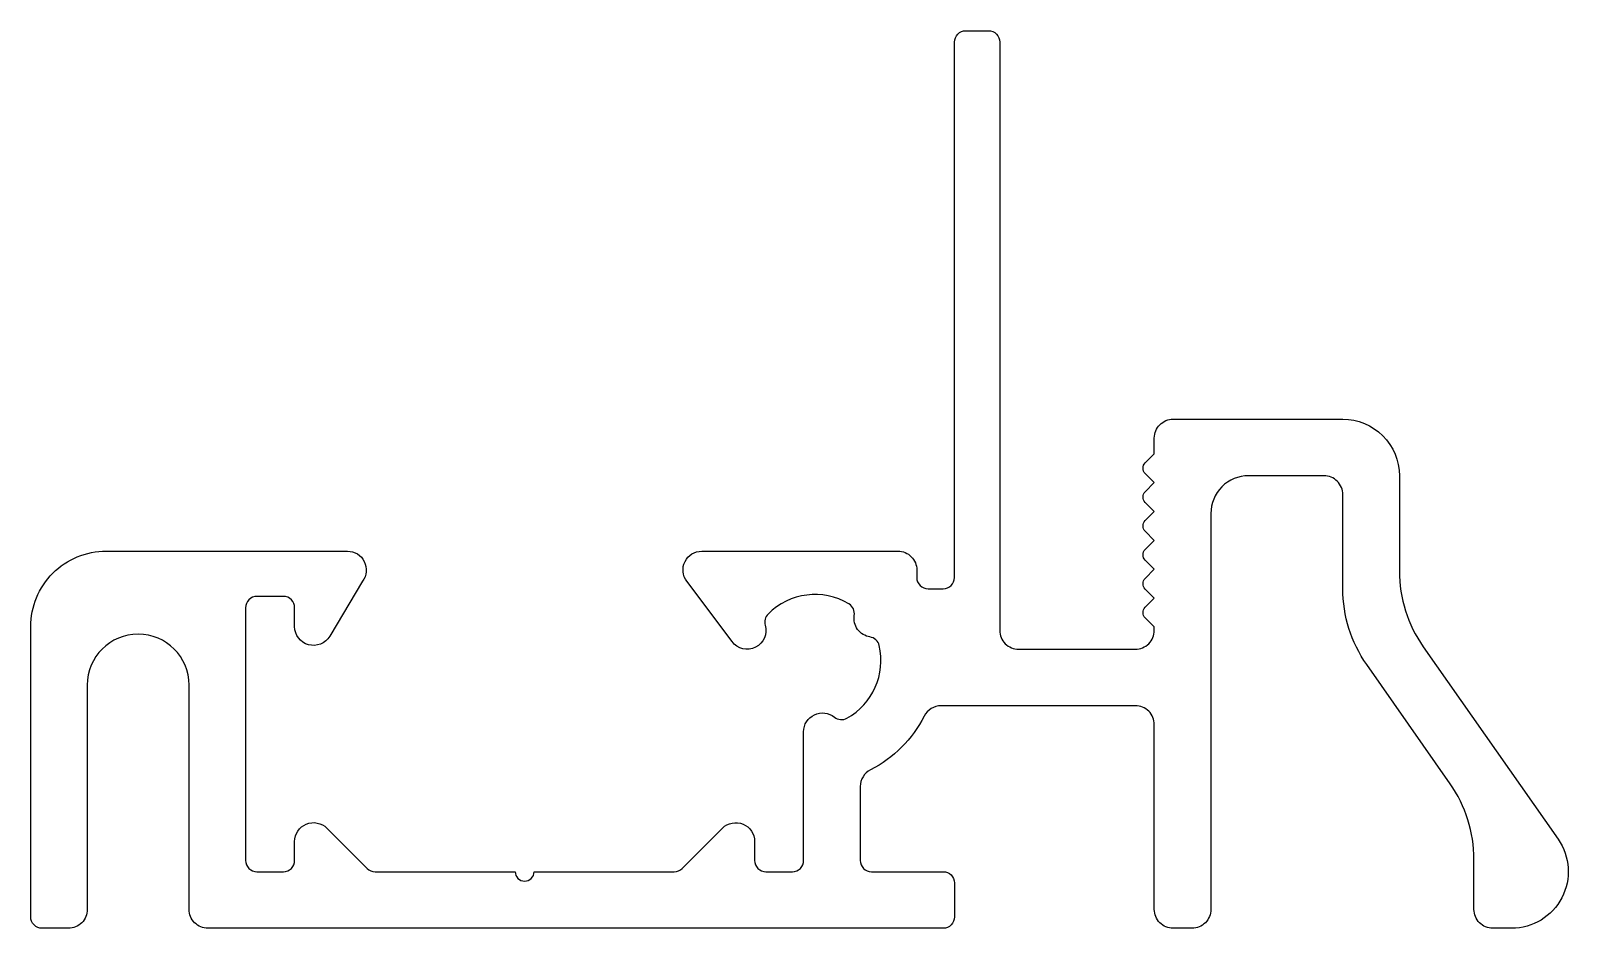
# Model space of a CAD drawing. Extents: x 671.1 to 711.9, y 252.6 to 276.4.
import ezdxf

# ---------------------------------------------------------------- set-up
doc = ezdxf.new("R2010")
doc.units = 0
doc.header["$LTSCALE"] = 15
doc.layers.get('0').update_dxf_attribs({"linetype": 'CONTINUOUS'})

msp = doc.modelspace()

# ---------------------------------------------------------------- linework, layer by layer
msp.add_lwpolyline([(679.041, 260.316, -0.761284), (678.112, 260.573), (678.112, 261.073, 0.414214), (677.812, 261.373), (677.112, 261.373, 0.414214), (676.812, 261.073), (676.812, 254.373, 0.414214), (677.112, 254.073), (677.812, 254.073, 0.414214), (678.112, 254.373), (678.112, 254.873, -0.668179), (678.966, 255.227), (680.031, 254.161, 0.198912), (680.244, 254.073), (683.962, 254.073, 1), (684.462, 254.073), (688.181, 254.073, 0.198912), (688.393, 254.161), (689.459, 255.227, -0.668179), (690.312, 254.873), (690.312, 254.373, 0.414214), (690.612, 254.073), (691.312, 254.073, 0.414214), (691.612, 254.373), (691.612, 257.784, -0.631037), (692.427, 258.172, 0.305932), (692.761, 258.143, 0.334729), (693.617, 260.068, 0.305932), (693.371, 260.297, -0.414787), (692.955, 260.869, 0.305932), (692.813, 261.174, 0.345699), (690.668, 260.904, 0.270981), (690.593, 260.61, -0.832359), (689.712, 260.173), (688.512, 261.773, -0.618015), (688.912, 262.573), (694.112, 262.573, -0.414214), (694.612, 262.073), (694.612, 261.873, 0.414214), (694.912, 261.573), (695.312, 261.573, 0.414214), (695.612, 261.873), (695.612, 276.073, -0.414214), (695.912, 276.373), (696.512, 276.373, -0.414214), (696.812, 276.073), (696.812, 260.473, 0.414214), (697.312, 259.973), (700.412, 259.973, 0.414214), (700.912, 260.473), (700.912, 260.562), (700.671, 260.803, -0.414214), (700.671, 261.086), (700.912, 261.327), (700.671, 261.569, -0.414214), (700.671, 261.852), (700.912, 262.093), (700.671, 262.335, -0.414214), (700.671, 262.617), (700.912, 262.859), (700.671, 263.1, -0.414214), (700.671, 263.383), (700.912, 263.625), (700.671, 263.866, -0.414214), (700.671, 264.149), (700.912, 264.39), (700.671, 264.632, -0.414214), (700.671, 264.914), (700.912, 265.156), (700.912, 265.573, -0.414214), (701.412, 266.073), (705.912, 266.073, -0.414214), (707.412, 264.573), (707.412, 262.046, 0.153915), (708.045, 260.038), (711.62, 254.933, -0.606815), (710.391, 252.573), (709.891, 252.573, -0.414214), (709.391, 253.073), (709.391, 254.398, 0.153915), (708.758, 256.405), (706.545, 259.566, -0.153915), (705.912, 261.573), (705.912, 264.073, 0.414214), (705.412, 264.573), (703.412, 264.573, 0.414214), (702.412, 263.573), (702.412, 253.073, -0.414214), (701.912, 252.573), (701.412, 252.573, -0.414214), (700.912, 253.073), (700.912, 257.973, 0.414214), (700.412, 258.473), (695.255, 258.473, 0.282228), (694.809, 258.2, -0.158762), (693.386, 256.776, 0.282228), (693.112, 256.331), (693.112, 254.373, 0.414214), (693.412, 254.073), (695.312, 254.073, -0.414214), (695.612, 253.773), (695.612, 252.873, -0.414214), (695.312, 252.573), (675.812, 252.573, -0.414214), (675.312, 253.073), (675.312, 259.023, 1), (672.612, 259.023), (672.612, 253.073, -0.414214), (672.112, 252.573), (671.412, 252.573, -0.414214), (671.112, 252.873), (671.112, 260.573, -0.414214), (673.112, 262.573), (679.512, 262.573, -0.618015), (679.912, 261.773), (679.041, 260.316)], format="xyb")
msp.add_lwpolyline([(700.912, 261.327), (700.912, 261.327)])

doc.saveas('drawing.dxf')
